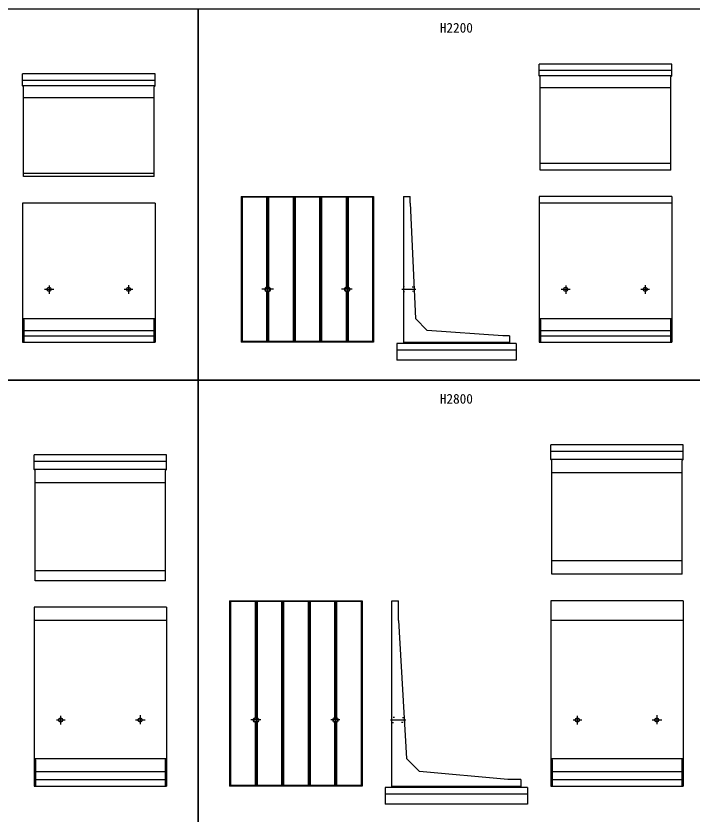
# Model space of a CAD drawing. Units: millimetres, scale not verified. Extents: x -67200 to 67200, y -23760 to 23760.
# Drawn here: x -28885 to -18678, y -1245 to 10800 of the extents above; entities that cross this region are included whole.
import ezdxf
from ezdxf.enums import TextEntityAlignment as Align

# ---------------------------------------------------------------- set-up
doc = ezdxf.new("R2010")
doc.units = ezdxf.units.MM
doc.header["$LTSCALE"] = 80
doc.linetypes.add('CHAIN1', pattern=[8, 5, -1, 1, -1])
doc.linetypes.add('DOTTED', pattern=[1.75, 0.25, -1.5])
for name, color, linetype, lineweight in [('0-0_CENTER', 7, 'CHAIN1', 25), ('0-4_HYO', 3, 'Continuous', 25), ('0-6_OUTLINE', 1, 'Continuous', 25), ('0-7_OUTLINE2', 4, 'DOTTED', 25), ('0-8_TXT', 7, 'Continuous', 25)]:
    doc.layers.add(name, color=color, linetype=linetype, lineweight=lineweight)
doc.styles.add('ＭＳ ゴシック', font='')
doc.styles.get('ＭＳ ゴシック').set_extended_font_data('MS Gothic')

msp = doc.modelspace()

# ---------------------------------------------------------------- linework, layer by layer
at = {"layer": '0-0_CENTER'}
for p, q in [((-25085.07, 6767.77), (-25085.07, 6569.63)), ((-23885.07, 6747.79), (-23885.07, 6593.64)), ((-28452.96, 6675.13), (-28315.46, 6675.13)), ((-28385.07, 6734.62), (-28385.07, 6608.04)), ((-27250.5, 6675.13), (-27120.15, 6675.13)), ((-27185.07, 6737.18), (-27185.07, 6606.82)), ((-24997.79, 6675.13), (-25172.38, 6675.13)), ((-23806.88, 6675.13), (-23969.7, 6675.13)), ((-23057.12, 6675.13), (-22847.6, 6675.13)), ((-20652.96, 6675.13), (-20515.46, 6675.13)), ((-20585.07, 6734.62), (-20585.07, 6608.04)), ((-19450.5, 6675.13), (-19320.15, 6675.13)), ((-19385.07, 6737.18), (-19385.07, 6606.82)), ((-27010.07, 248.02), (-27010.07, 110.97)), ((-25260.07, 247.78), (-25260.07, 113.76)), ((-24060.07, 241.63), (-24060.07, 104.75)), ((-19210.07, 248.02), (-19210.07, 110.97)), ((-28274.54, 175.13), (-28143.87, 175.13)), ((-28210.07, 238.7), (-28210.07, 104.43)), ((-27077.86, 175.13), (-26934.26, 175.13)), ((-25190.29, 175.13), (-25337.46, 175.13)), ((-23996.23, 175.13), (-24132.24, 175.13)), ((-23232.74, 175.13), (-22998.62, 175.13)), ((-20474.54, 175.13), (-20343.87, 175.13)), ((-20410.07, 238.7), (-20410.07, 104.43)), ((-19277.86, 175.13), (-19134.26, 175.13))]:
    msp.add_line(p, q, dxfattribs=at)
at = {"layer": '0-4_HYO'}
for points in [[(-33935.07, 5305.13), (-26135.07, 5305.13), (-26135.07, 10905.13), (-33935.07, 10905.13)], [(-26135.07, 5305.13), (-18335.07, 5305.13), (-18335.07, 10905.13), (-26135.07, 10905.13)], [(-33935.07, -1394.87), (-26135.07, -1394.87), (-26135.07, 5305.13), (-33935.07, 5305.13)], [(-26135.07, -1394.87), (-18335.07, -1394.87), (-18335.07, 5305.13), (-26135.07, 5305.13)]]:
    msp.add_lwpolyline(points, close=True, dxfattribs=at)
at = {"layer": '0-6_OUTLINE'}
for p, q in [((-18985.07, 10075.13), (-20985.07, 10075.13)), ((-18985.07, 9895.13), (-18985.07, 10075.13)), ((-26785.07, 9925.13), (-28785.07, 9925.13)), ((-26785.07, 9745.13), (-26785.07, 9925.13)), ((-18985.07, 9975.13), (-20985.07, 9975.13)), ((-18985.07, 9895.13), (-20985.07, 9895.13)), ((-18985.07, 9895.13), (-19000.07, 9880.13)), ((-19000.07, 8475.13), (-19000.07, 9880.13)), ((-26785.07, 9825.13), (-28785.07, 9825.13)), ((-26785.07, 9745.13), (-28785.07, 9745.13)), ((-26785.07, 9745.13), (-26800.07, 9730.13)), ((-26800.07, 8375.13), (-26800.07, 9730.13)), ((-19000.07, 9715.13), (-20970.07, 9715.13)), ((-26800.07, 9565.13), (-28770.07, 9565.13)), ((-19000.07, 8575.13), (-20970.07, 8575.13)), ((-19000.07, 8475.13), (-20970.07, 8475.13)), ((-26800.07, 8425.13), (-28770.07, 8425.13)), ((-26800.07, 8375.13), (-28770.07, 8375.13)), ((-25485.07, 8075.13), (-25485.07, 5875.13)), ((-25485.07, 8075.13), (-23485.07, 8075.13)), ((-25475.07, 8075.13), (-25475.07, 5875.13)), ((-25470.07, 8065.13), (-25475.07, 8075.13)), ((-25100.07, 8065.13), (-25095.07, 8075.13)), ((-25095.07, 8075.13), (-25095.07, 6713.86)), ((-25075.07, 8075.13), (-25075.07, 6713.86)), ((-25070.07, 8065.13), (-25075.07, 8075.13)), ((-24700.07, 8065.13), (-24695.07, 8075.13)), ((-24695.07, 8075.13), (-24695.07, 5875.13)), ((-24300.07, 8065.13), (-24295.07, 8075.13)), ((-24295.07, 8075.13), (-24295.07, 5875.13)), ((-23900.07, 8065.13), (-23895.07, 8075.13)), ((-23895.07, 8075.13), (-23895.07, 6713.86)), ((-23500.07, 8065.13), (-23495.07, 8075.13)), ((-23495.07, 8075.13), (-23495.07, 5875.13)), ((-23485.07, 8075.13), (-23485.07, 5875.13)), ((-23035.07, 8075.13), (-22935.07, 8075.13)), ((-23035.07, 8075.13), (-23035.07, 5855.13)), ((-22935.07, 7975.13), (-22935.07, 8075.13)), ((-20985.07, 8075.13), (-20985.07, 5875.13)), ((-18985.07, 8075.13), (-20985.07, 8075.13)), ((-18985.07, 8075.13), (-18985.07, 5875.13)), ((-28785.07, 7975.13), (-28785.07, 5875.13)), ((-26785.07, 7975.13), (-28785.07, 7975.13)), ((-26785.07, 7975.13), (-26785.07, 5875.13)), ((-25100.07, 8065.13), (-25100.07, 6712.21)), ((-24700.07, 8065.13), (-24700.07, 5885.13)), ((-24670.07, 8065.13), (-24670.07, 5885.13)), ((-24300.07, 8065.13), (-24670.07, 8065.13)), ((-24300.07, 8065.13), (-24300.07, 5885.13)), ((-24270.07, 8065.13), (-24270.07, 5885.13)), ((-23900.07, 8065.13), (-23900.07, 6712.21)), ((-23870.07, 8065.13), (-23870.07, 6712.21)), ((-23500.07, 8065.13), (-23870.07, 8065.13)), ((-23500.07, 8065.13), (-23500.07, 5885.13)), ((-22935.07, 7975.13), (-22855.07, 6235.13)), ((-18985.07, 7975.13), (-20985.07, 7975.13)), ((-25100.07, 6638.05), (-25100.07, 5885.13)), ((-25095.07, 6636.4), (-25095.07, 5875.13)), ((-25075.07, 6636.4), (-25075.07, 5875.13)), ((-25070.07, 6638.05), (-25070.07, 5885.13)), ((-23900.07, 6638.05), (-23900.07, 5885.13)), ((-23895.07, 6636.4), (-23895.07, 5875.13)), ((-23875.07, 6636.4), (-23875.07, 5875.13)), ((-23870.07, 6638.05), (-23870.07, 5885.13)), ((-28765.07, 6215.13), (-28785.07, 6235.13)), ((-28765.07, 6215.13), (-28765.07, 5875.13)), ((-26805.07, 6215.13), (-26805.07, 5875.13)), ((-20965.07, 6215.13), (-20985.07, 6235.13)), ((-20965.07, 6215.13), (-20965.07, 5875.13)), ((-19005.07, 6215.13), (-19005.07, 5875.13)), ((-28765.07, 6055.13), (-26805.07, 6055.13)), ((-20965.07, 6055.13), (-19005.07, 6055.13)), ((-28765.07, 5975.13), (-26805.07, 5975.13)), ((-21435.07, 5975.13), (-21535.07, 5975.13)), ((-21435.07, 5975.13), (-21435.07, 5855.13)), ((-20965.07, 5975.13), (-19005.07, 5975.13)), ((-28785.07, 5875.13), (-26785.07, 5875.13)), ((-23485.07, 5875.13), (-25485.07, 5875.13)), ((-25075.07, 5875.13), (-25070.07, 5885.13)), ((-24675.07, 5875.13), (-24670.07, 5885.13)), ((-24275.07, 5875.13), (-24270.07, 5885.13)), ((-23035.07, 5875.13), (-21435.07, 5875.13)), ((-21335.07, 5855.13), (-21335.07, 5605.13)), ((-20985.07, 5875.13), (-18985.07, 5875.13)), ((-21335.07, 5755.13), (-23135.07, 5755.13)), ((-21335.07, 5605.13), (-23135.07, 5605.13)), ((-18810.07, 4325.13), (-20810.07, 4325.13)), ((-18810.07, 4225.13), (-20810.07, 4225.13)), ((-18810.07, 4105.13), (-18810.07, 4325.13)), ((-26610.07, 4175.13), (-28610.07, 4175.13)), ((-26610.07, 3955.13), (-26610.07, 4175.13)), ((-18810.07, 4105.13), (-20810.07, 4105.13)), ((-18810.07, 4105.13), (-18825.07, 4090.13)), ((-26610.07, 4075.13), (-28610.07, 4075.13)), ((-18825.07, 2375.13), (-18825.07, 4090.13)), ((-26610.07, 3955.13), (-28610.07, 3955.13)), ((-26610.07, 3955.13), (-26625.07, 3940.13)), ((-26625.07, 2275.13), (-26625.07, 3940.13)), ((-18825.07, 3905.13), (-20795.07, 3905.13)), ((-26625.07, 3755.13), (-28595.07, 3755.13)), ((-18825.07, 2575.13), (-20795.07, 2575.13)), ((-26625.07, 2425.13), (-28595.07, 2425.13)), ((-18825.07, 2375.13), (-20795.07, 2375.13)), ((-26625.07, 2275.13), (-28595.07, 2275.13)), ((-25660.07, 1975.13), (-23660.07, 1975.13)), ((-25660.07, 1975.13), (-25660.07, -824.87)), ((-25650.07, 1975.13), (-25650.07, -824.87)), ((-25645.07, 1965.13), (-25650.07, 1975.13)), ((-25275.07, 1965.13), (-25270.07, 1975.13)), ((-25275.07, 1965.13), (-25275.07, 212.21)), ((-25270.07, 1975.13), (-25270.07, 213.86)), ((-25250.07, 1975.13), (-25250.07, 213.86)), ((-25245.07, 1965.13), (-25250.07, 1975.13)), ((-24875.07, 1965.13), (-24870.07, 1975.13)), ((-24875.07, 1965.13), (-24875.07, -814.87)), ((-24870.07, 1975.13), (-24870.07, -824.87)), ((-24850.07, 1975.13), (-24850.07, -824.87)), ((-24845.07, 1965.13), (-24850.07, 1975.13)), ((-24475.07, 1965.13), (-24470.07, 1975.13)), ((-24475.07, 1965.13), (-24475.07, -814.87)), ((-24470.07, 1975.13), (-24470.07, -824.87)), ((-24450.07, 1975.13), (-24450.07, -824.87)), ((-24445.07, 1965.13), (-24450.07, 1975.13)), ((-24075.07, 1965.13), (-24070.07, 1975.13)), ((-24075.07, 1965.13), (-24075.07, 212.21)), ((-24070.07, 1975.13), (-24070.07, 213.86)), ((-24050.07, 1975.13), (-24050.07, 213.86)), ((-24045.07, 1965.13), (-24050.07, 1975.13)), ((-23675.07, 1965.13), (-23670.07, 1975.13)), ((-23675.07, 1965.13), (-23675.07, -814.87)), ((-23670.07, 1975.13), (-23670.07, -824.87)), ((-23660.07, 1975.13), (-23660.07, -824.87)), ((-23210.07, 1975.13), (-23110.07, 1975.13)), ((-23210.07, -844.87), (-23210.07, 1975.13)), ((-23110.07, 1675.13), (-23110.07, 1975.13)), ((-18810.07, 1975.13), (-20810.07, 1975.13)), ((-18810.07, 1975.13), (-18810.07, -824.87)), ((-26610.07, 1875.13), (-28610.07, 1875.13)), ((-26610.07, 1875.13), (-26610.07, -824.87)), ((-26610.07, 1675.13), (-28610.07, 1675.13)), ((-23110.07, 1675.13), (-22990.07, -404.87)), ((-18810.07, 1675.13), (-20810.07, 1675.13)), ((-25275.07, 138.05), (-25275.07, -814.87)), ((-25270.07, 136.4), (-25270.07, -824.87)), ((-25250.07, 136.4), (-25250.07, -824.87)), ((-25245.07, 138.05), (-25245.07, -814.87)), ((-24075.07, 138.05), (-24075.07, -814.87)), ((-24070.07, 136.4), (-24070.07, -824.87)), ((-24050.07, 136.4), (-24050.07, -824.87)), ((-24045.07, 138.05), (-24045.07, -814.87)), ((-28610.07, -404.87), (-26610.07, -404.87)), ((-28590.07, -424.87), (-28610.07, -404.87)), ((-28590.07, -424.87), (-28590.07, -824.87)), ((-26610.07, -404.87), (-26630.07, -424.87)), ((-26630.07, -424.87), (-26630.07, -824.87)), ((-20810.07, -404.87), (-18810.07, -404.87)), ((-20790.07, -424.87), (-20810.07, -404.87)), ((-20790.07, -424.87), (-20790.07, -824.87)), ((-18810.07, -404.87), (-18830.07, -424.87)), ((-18830.07, -424.87), (-18830.07, -824.87)), ((-28590.07, -604.87), (-26630.07, -604.87)), ((-20790.07, -604.87), (-18830.07, -604.87)), ((-28590.07, -724.87), (-26630.07, -724.87)), ((-23660.07, -824.87), (-25660.07, -824.87)), ((-25250.07, -824.87), (-25245.07, -814.87)), ((-24850.07, -824.87), (-24845.07, -814.87)), ((-24450.07, -824.87), (-24445.07, -814.87)), ((-24045.07, -814.87), (-24050.07, -824.87)), ((-23675.07, -814.87), (-24045.07, -814.87)), ((-23670.07, -824.87), (-23675.07, -814.87)), ((-23210.07, -824.87), (-21260.07, -824.87)), ((-21260.07, -724.87), (-21460.07, -724.87)), ((-21260.07, -724.87), (-21260.07, -844.87)), ((-20790.07, -724.87), (-18830.07, -724.87)), ((-21160.07, -944.87), (-23310.07, -944.87)), ((-21160.07, -844.87), (-21160.07, -1094.87)), ((-21160.07, -1094.87), (-23310.07, -1094.87))]:
    msp.add_line(p, q, dxfattribs=at)
for points in [[(-20970.07, 8475.13), (-20970.07, 9880.13), (-20985.07, 9895.13), (-20985.07, 10075.13)], [(-28770.07, 8375.13), (-28770.07, 9730.13), (-28785.07, 9745.13), (-28785.07, 9925.13)], [(-24670.07, 8065.13), (-24675.07, 8075.13), (-24675.07, 5875.13)], [(-23900.07, 8065.13), (-24270.07, 8065.13), (-24275.07, 8075.13), (-24275.07, 5875.13)], [(-23870.07, 8065.13), (-23875.07, 8075.13), (-23875.07, 6713.86)], [(-25100.07, 8065.13), (-25470.07, 8065.13), (-25470.07, 5885.13)], [(-24700.07, 8065.13), (-25070.07, 8065.13), (-25070.07, 6712.21)], [(-28785.07, 6235.13), (-26785.07, 6235.13), (-26805.07, 6215.13)], [(-21535.07, 5975.13), (-22675.07, 6055.13), (-22855.07, 6235.13)], [(-20985.07, 6235.13), (-18985.07, 6235.13), (-19005.07, 6215.13)], [(-25095.07, 5875.13), (-25100.07, 5885.13), (-25470.07, 5885.13), (-25475.07, 5875.13)], [(-24695.07, 5875.13), (-24700.07, 5885.13), (-25070.07, 5885.13)], [(-24295.07, 5875.13), (-24300.07, 5885.13), (-24670.07, 5885.13)], [(-23895.07, 5875.13), (-23900.07, 5885.13), (-24270.07, 5885.13)], [(-23495.07, 5875.13), (-23500.07, 5885.13), (-23870.07, 5885.13), (-23875.07, 5875.13)], [(-21335.07, 5855.13), (-23135.07, 5855.13), (-23135.07, 5605.13)], [(-20795.07, 2375.13), (-20795.07, 4090.13), (-20810.07, 4105.13), (-20810.07, 4325.13)], [(-28595.07, 2275.13), (-28595.07, 3940.13), (-28610.07, 3955.13), (-28610.07, 4175.13)], [(-25275.07, 1965.13), (-25645.07, 1965.13), (-25645.07, -814.87)], [(-24875.07, 1965.13), (-25245.07, 1965.13), (-25245.07, 212.21)], [(-24475.07, 1965.13), (-24845.07, 1965.13), (-24845.07, -814.87)], [(-24075.07, 1965.13), (-24445.07, 1965.13), (-24445.07, -814.87)], [(-23675.07, 1965.13), (-24045.07, 1965.13), (-24045.07, 212.21)], [(-20810.07, 1975.13), (-20810.07, -824.87), (-18810.07, -824.87)], [(-28610.07, 1875.13), (-28610.07, -824.87), (-26610.07, -824.87)], [(-21460.07, -724.87), (-22790.07, -604.87), (-22990.07, -404.87)], [(-25270.07, -824.87), (-25275.07, -814.87), (-25645.07, -814.87), (-25650.07, -824.87)], [(-24870.07, -824.87), (-24875.07, -814.87), (-25245.07, -814.87)], [(-24470.07, -824.87), (-24475.07, -814.87), (-24845.07, -814.87)], [(-24070.07, -824.87), (-24075.07, -814.87), (-24445.07, -814.87)], [(-21160.07, -844.87), (-23310.07, -844.87), (-23310.07, -1094.87)]]:
    msp.add_lwpolyline(points, dxfattribs=at)
for centre, radius in [((-28385.07, 6675.13), 30), ((-27185.07, 6675.13), 30), ((-25085.07, 6675.13), 40), ((-25085.07, 6675.13), 30), ((-23885.07, 6675.13), 40), ((-23885.07, 6675.13), 30), ((-20585.07, 6675.13), 30), ((-19385.07, 6675.13), 30), ((-28210.07, 175.13), 30), ((-27010.07, 175.13), 30), ((-25260.07, 175.13), 40), ((-25260.07, 175.13), 30), ((-24060.07, 175.13), 40), ((-24060.07, 175.13), 30), ((-20410.07, 175.13), 30), ((-19210.07, 175.13), 30)]:
    msp.add_circle(centre, radius, dxfattribs=at)
at = {"layer": '0-7_OUTLINE2'}
for p, q in [((-23030.57, 6715.13), (-23035.07, 6719.63)), ((-23035.07, 6630.63), (-23030.57, 6635.13)), ((-23205.57, 215.13), (-23210.07, 219.63)), ((-23210.07, 130.63), (-23205.57, 135.13)), ((-23029.77, 205.13), (-23205.57, 215.13)), ((-23205.57, 135.13), (-23026.31, 145.13)), ((-23025.52, 209.63), (-23029.77, 205.13)), ((-23021.54, 140.63), (-23026.31, 145.13))]:
    msp.add_line(p, q, dxfattribs=at)
for points in [[(-22876.89, 6709.63), (-22881.19, 6705.13), (-23030.57, 6715.13)], [(-22873.72, 6640.63), (-22878.43, 6645.13), (-23030.57, 6635.13)]]:
    msp.add_lwpolyline(points, dxfattribs=at)

# ---------------------------------------------------------------- texts
at = {"layer": '0-8_TXT', "style": 'ＭＳ ゴシック'}
for s, p in [('H2200', (-22485.07, 10505.13)), ('H2800', (-22485.07, 4905.13))]:
    msp.add_text(s, height=146.6, dxfattribs=at).set_placement(p, align=Align.BOTTOM_LEFT)

doc.saveas('drawing.dxf')
